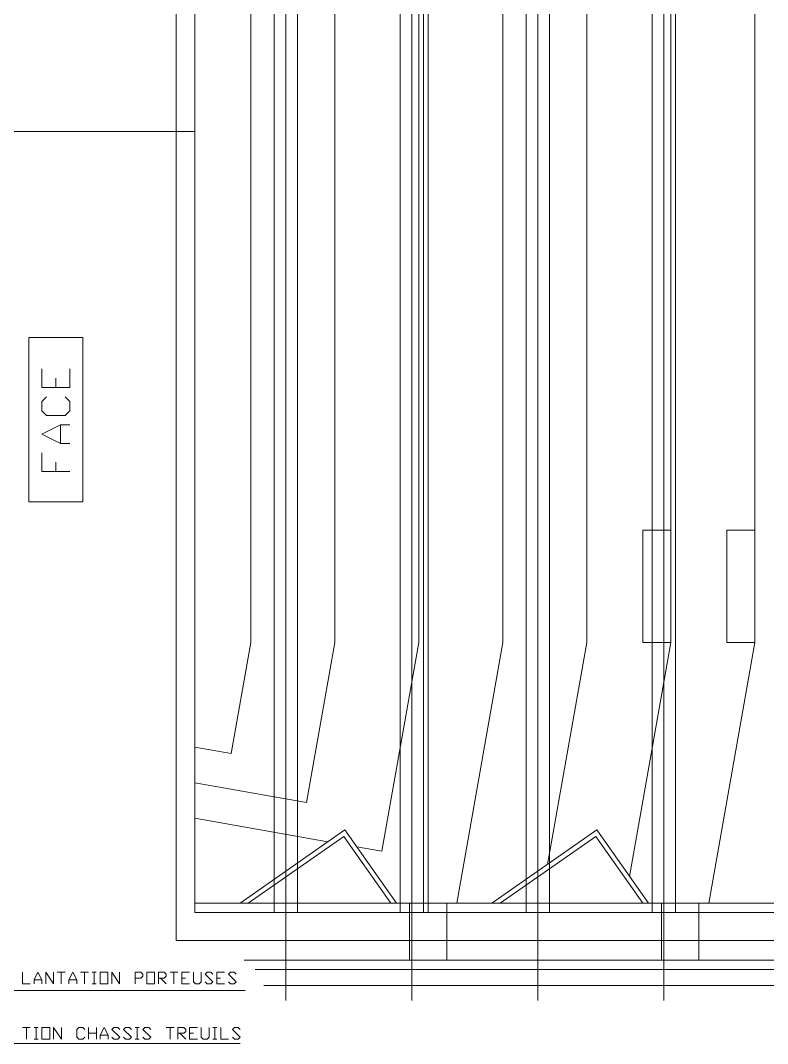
# Model space of a CAD drawing. Header units: millimetres. Extents: x 53635 to 142317, y 101101 to 147193.
# Drawn here: x 77747 to 85753, y 103947 to 114912 of the extents above; entities that cross this region are included whole.
import ezdxf

# ---------------------------------------------------------------- set-up
doc = ezdxf.new("R2010")
doc.units = ezdxf.units.MM
doc.header["$LTSCALE"] = 0.5
doc.header["$MEASUREMENT"] = 0
doc.linetypes.add('AXES2', pattern=[28.575, 19.05, -3.175, 3.175, -3.175])
doc.layers.get('0').update_dxf_attribs({"lineweight": 0})
for name, color, linetype, lineweight in [('-AXE', 1, 'AXES2', 0), ('beton', 6, 'Continuous', 0), ('betonfin', 1, 'Continuous', 0), ('COT', 3, 'Continuous', 0)]:
    doc.layers.add(name, color=color, linetype=linetype, lineweight=lineweight)

msp = doc.modelspace()

# ---------------------------------------------------------------- linework, layer by layer
at = {"layer": '-AXE'}
msp.add_line((70604.5, 113721.59), (79618.03, 113721.59), dxfattribs=at)
at = {"linetype": 'ByBlock', "flags": 128}
for points in [[(78276.72, 111179.09), (78276.72, 110979.09), (77976.72, 110979.09), (77976.72, 111179.09)], [(78026.72, 110879.09), (77976.72, 110829.09), (77976.72, 110729.09), (78026.72, 110679.09), (78226.72, 110679.09), (78276.72, 110729.09), (78276.72, 110829.09), (78226.72, 110879.09)], [(78276.72, 110379.09), (78176.72, 110379.09), (77976.72, 110479.09), (78176.72, 110579.09), (78276.72, 110579.09)], [(78276.72, 110079.09), (77976.72, 110079.09), (77976.72, 110279.09)], [(77766.8, 104712.17), (77766.8, 104587.17), (77850.13, 104587.17)], [(77891.8, 104587.17), (77891.8, 104628.84), (77933.47, 104712.17), (77975.13, 104628.84), (77975.13, 104587.17)], [(78016.8, 104587.17), (78016.8, 104712.17), (78100.13, 104587.17), (78100.13, 104712.17)], [(78183.47, 104587.17), (78183.47, 104712.17)], [(78266.8, 104587.17), (78266.8, 104628.84), (78308.47, 104712.17), (78350.13, 104628.84), (78350.13, 104587.17)], [(78433.47, 104587.17), (78433.47, 104712.17)], [(78600.13, 104587.17), (78683.47, 104587.17), (78683.47, 104712.17), (78600.13, 104712.17), (78600.13, 104587.17)], [(78725.13, 104587.17), (78725.13, 104712.17), (78808.47, 104587.17), (78808.47, 104712.17)], [(78975.13, 104587.17), (78975.13, 104712.17), (79037.63, 104712.17), (79058.47, 104691.34), (79058.47, 104670.5), (79037.63, 104649.67), (78975.13, 104649.67)], [(79100.13, 104587.17), (79183.47, 104587.17), (79183.47, 104712.17), (79100.13, 104712.17), (79100.13, 104587.17)], [(79225.13, 104587.17), (79225.13, 104712.17), (79287.63, 104712.17), (79308.47, 104691.34), (79308.47, 104670.5), (79287.63, 104649.67), (79225.13, 104649.67)], [(79391.8, 104587.17), (79391.8, 104712.17)], [(79558.47, 104587.17), (79475.13, 104587.17), (79475.13, 104712.17), (79558.47, 104712.17)], [(79600.13, 104712.17), (79600.13, 104608), (79620.97, 104587.17), (79662.63, 104587.17), (79683.47, 104608), (79683.47, 104712.17)], [(79725.13, 104608), (79745.97, 104587.17), (79787.63, 104587.17), (79808.47, 104608), (79725.13, 104691.34), (79745.97, 104712.17), (79787.63, 104712.17), (79808.47, 104691.34)], [(79933.47, 104587.17), (79850.13, 104587.17), (79850.13, 104712.17), (79933.47, 104712.17)], [(79975.13, 104608), (79995.97, 104587.17), (80037.63, 104587.17), (80058.47, 104608), (79975.13, 104691.34), (79995.97, 104712.17), (80037.63, 104712.17), (80058.47, 104691.34)], [(78516.8, 104587.17), (78558.47, 104587.17)], [(77809.87, 103994.7), (77809.87, 104119.7)], [(77976.53, 103994.7), (78059.87, 103994.7), (78059.87, 104119.7), (77976.53, 104119.7), (77976.53, 103994.7)], [(78101.53, 103994.7), (78101.53, 104119.7), (78184.87, 103994.7), (78184.87, 104119.7)], [(78434.87, 104098.86), (78414.03, 104119.7), (78372.37, 104119.7), (78351.53, 104098.86), (78351.53, 104015.53), (78372.37, 103994.7), (78414.03, 103994.7), (78434.87, 104015.53)], [(78476.53, 103994.7), (78476.53, 104119.7)], [(78601.53, 103994.7), (78601.53, 104036.36), (78643.2, 104119.7), (78684.87, 104036.36), (78684.87, 103994.7)], [(78726.53, 104015.53), (78747.37, 103994.7), (78789.03, 103994.7), (78809.87, 104015.53), (78726.53, 104098.86), (78747.37, 104119.7), (78789.03, 104119.7), (78809.87, 104098.86)], [(78851.53, 104015.53), (78872.37, 103994.7), (78914.03, 103994.7), (78934.87, 104015.53), (78851.53, 104098.86), (78872.37, 104119.7), (78914.03, 104119.7), (78934.87, 104098.86)], [(79059.87, 104015.53), (79080.7, 103994.7), (79122.37, 103994.7), (79143.2, 104015.53), (79059.87, 104098.86), (79080.7, 104119.7), (79122.37, 104119.7), (79143.2, 104098.86)], [(79351.53, 103994.7), (79351.53, 104119.7)], [(79434.87, 103994.7), (79434.87, 104119.7), (79497.37, 104119.7), (79518.2, 104098.86), (79518.2, 104078.03), (79497.37, 104057.2), (79434.87, 104057.2)], [(79643.2, 103994.7), (79559.87, 103994.7), (79559.87, 104119.7), (79643.2, 104119.7)], [(79684.87, 104119.7), (79684.87, 104015.53), (79705.7, 103994.7), (79747.37, 103994.7), (79768.2, 104015.53), (79768.2, 104119.7)], [(79893.2, 104119.7), (79893.2, 103994.7), (79976.53, 103994.7)], [(80018.2, 104015.53), (80039.03, 103994.7), (80080.7, 103994.7), (80101.53, 104015.53), (80018.2, 104098.86), (80039.03, 104119.7), (80080.7, 104119.7), (80101.53, 104098.86)], [(77893.2, 103994.7), (77934.87, 103994.7)], [(78976.53, 103994.7), (79018.2, 103994.7)], [(79809.87, 103994.7), (79851.53, 103994.7)]]:
    msp.add_lwpolyline(points, dxfattribs=at)
at = {"linetype": 'ByBlock'}
for points in [[(78126.72, 110979.09), (78126.72, 111079.09)], [(78176.72, 110379.09), (78176.72, 110579.09)], [(78126.72, 110079.09), (78126.72, 110179.09)], [(77891.8, 104628.84), (77975.13, 104628.84)], [(78141.8, 104712.17), (78225.13, 104712.17)], [(78266.8, 104628.84), (78350.13, 104628.84)], [(78391.8, 104712.17), (78475.13, 104712.17)], [(78516.8, 104712.17), (78558.47, 104712.17)], [(78537.63, 104587.17), (78537.63, 104712.17)], [(79245.97, 104649.67), (79308.47, 104587.17)], [(79350.13, 104712.17), (79433.47, 104712.17)], [(79475.13, 104649.67), (79516.8, 104649.67)], [(79850.13, 104649.67), (79891.8, 104649.67)], [(77768.2, 104119.7), (77851.53, 104119.7)], [(77893.2, 104119.7), (77934.87, 104119.7)], [(77914.03, 103994.7), (77914.03, 104119.7)], [(78476.53, 104057.2), (78559.87, 104057.2)], [(78559.87, 103994.7), (78559.87, 104119.7)], [(78976.53, 104119.7), (79018.2, 104119.7)], [(78997.37, 103994.7), (78997.37, 104119.7)], [(79309.87, 104119.7), (79393.2, 104119.7)], [(79455.7, 104057.2), (79518.2, 103994.7)], [(79559.87, 104057.2), (79601.53, 104057.2)], [(79809.87, 104119.7), (79851.53, 104119.7)], [(79830.7, 103994.7), (79830.7, 104119.7)], [(78601.53, 104036.36), (78684.87, 104036.36)]]:
    msp.add_lwpolyline(points, dxfattribs=at)
at = {"layer": 'beton'}
for p, q in [((79415.91, 122457.9), (79415.91, 105050.15)), ((79615.91, 122009.75), (79615.91, 105350.15)), ((96113.51, 105350.15), (79615.91, 105350.15)), ((93115.91, 105050.15), (79415.91, 105050.15))]:
    msp.add_line(p, q, dxfattribs=at)
at = {"layer": 'betonfin'}
for p, q in [((80590.22, 122780.06), (80590.22, 104407.99)), ((81940.22, 122780.06), (81940.22, 104407.99)), ((83290.22, 122780.06), (83290.22, 104407.99)), ((84640.22, 122780.06), (84640.22, 104407.99)), ((79615.91, 122483.15), (79615.91, 105350.15)), ((82115.91, 122442.97), (82115.91, 105350.15)), ((79415.92, 122066.56), (79415.91, 105250.11)), ((80465.22, 122042.97), (80465.22, 105350.15)), ((80715.22, 122042.97), (80715.22, 105350.15)), ((81815.22, 122042.97), (81815.22, 105350.15)), ((82065.22, 122042.97), (82065.22, 105350.15)), ((83165.22, 122042.97), (83165.22, 105350.15)), ((83415.22, 122042.97), (83415.22, 105350.15)), ((84515.22, 122042.97), (84515.22, 105350.15)), ((84765.22, 122042.97), (84765.22, 105350.15)), ((80215.91, 119246.56), (80215.91, 108246.56)), ((81115.91, 119246.56), (81115.91, 108246.56)), ((82015.91, 119246.56), (82015.91, 108246.56)), ((82915.91, 119246.56), (82915.91, 108246.56)), ((83815.91, 119246.56), (83815.91, 108246.56)), ((84715.91, 119246.56), (84715.91, 108246.56)), ((85615.91, 119246.56), (85615.91, 108246.56)), ((84415.91, 109448.22), (84715.91, 109448.22)), ((84415.91, 108246.56), (84415.91, 109448.22)), ((85315.91, 109448.22), (85615.91, 109448.22)), ((85315.91, 108246.56), (85315.91, 109448.22)), ((80005.93, 107055.73), (80215.91, 108246.56)), ((80813.55, 106531.81), (81115.91, 108246.56)), ((81621.17, 106007.9), (82015.91, 108246.56)), ((82422.82, 105450.11), (82915.91, 108246.56)), ((83396.47, 105867.81), (83815.91, 108246.56)), ((84273.73, 105738.84), (84715.91, 108246.56)), ((84415.91, 108246.56), (84715.91, 108246.56)), ((85122.82, 105450.11), (85615.91, 108246.56)), ((85315.91, 108246.56), (85615.91, 108246.56)), ((79615.91, 107124.5), (80005.93, 107055.73)), ((79615.91, 106742.99), (80813.55, 106531.81)), ((79615.91, 106361.48), (81042.31, 106109.97)), ((80099.99, 105450.15), (81224.52, 106237.55)), ((80187.17, 105450.15), (81212.24, 106167.92)), ((81212.24, 106167.92), (81714.83, 105450.15)), ((81224.52, 106237.55), (81775.87, 105450.15)), ((82800, 105450.15), (83924.52, 106237.55)), ((82887.17, 105450.15), (83912.24, 106167.92)), ((83912.24, 106167.92), (84414.83, 105450.15)), ((83924.52, 106237.55), (84475.87, 105450.15)), ((81352.11, 106055.34), (81621.17, 106007.9)), ((96113.51, 105450.15), (79615.91, 105450.15)), ((81915.91, 105450.15), (82315.91, 105450.15)), ((81915.91, 104839.92), (81915.91, 105450.15)), ((82315.91, 105450.15), (82315.91, 104839.92)), ((84615.91, 105450.15), (85015.91, 105450.15)), ((84615.91, 104839.92), (84615.91, 105450.15)), ((85015.91, 105450.15), (85015.91, 104839.92)), ((96113.51, 105350.15), (79615.91, 105350.15)), ((80144.9, 104839.87), (93115.91, 104839.87)), ((82315.91, 104839.92), (81915.91, 104839.92)), ((85015.91, 104839.92), (84615.91, 104839.92)), ((80263.06, 104740.1), (93115.91, 104740.1)), ((80354.97, 104570.1), (93115.91, 104570.1))]:
    msp.add_line(p, q, dxfattribs=at)
at = {"layer": 'COT', "color": 2, "ltscale": 2}
msp.add_line((76415.79, 104515.99), (80153.56, 104515.99), dxfattribs=at)
at = {"layer": 'COT', "ltscale": 2}
msp.add_line((71342.09, 103947.34), (80101.91, 103947.34), dxfattribs=at)
at = {"layer": 'COT'}
msp.add_lwpolyline([(77836.23, 109753.34), (77836.23, 111514.16), (78414.41, 111514.16), (78414.41, 109753.34)], close=True, dxfattribs=at)

doc.saveas('drawing.dxf')
